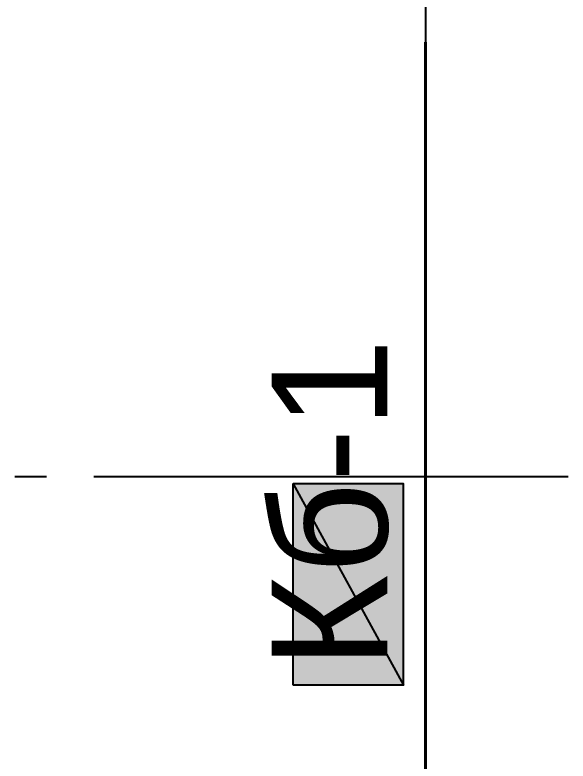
# Model space of a CAD drawing. Extents: x 8 to 21351, y 0 to 420.
# Drawn here: x 15919.01 to 15936.52, y 194.32 to 217.92 of the extents above; entities that cross this region are included whole.
import ezdxf

# ---------------------------------------------------------------- set-up
doc = ezdxf.new("R2010")
doc.units = 0
doc.styles.add('TEYPDFCAD_TEXT', font='arial.ttf')

msp = doc.modelspace()

# ---------------------------------------------------------------- hatches: boundary and pattern name
at = {"true_color": 0xffffff}
h = msp.add_hatch(color=0, dxfattribs=at)
h.paths.add_polyline_path([(15927.819, 196.723), (15927.819, 203.094), (15931.311, 196.723)])
h.paths.add_polyline_path([(15927.819, 203.094), (15931.311, 196.723), (15931.311, 203.094)])

# ---------------------------------------------------------------- linework, layer by layer
at = {"lineweight": 25}
for p, q in [((15932.01, 221.911), (15932.01, 201.909)), ((15920.008, 203.306), (15919.013, 203.306)), ((15936.518, 203.306), (15921.511, 203.306)), ((15932.01, 200.406), (15932.01, 199.411)), ((15932.01, 197.908), (15932.01, 177.906))]:
    msp.add_line(p, q, dxfattribs=at)
at = {"color": 7, "lineweight": 40}
msp.add_line((15932.01, 217.064), (15932.01, 174.561), dxfattribs=at)
at = {"color": 0, "lineweight": 0, "true_color": 0xffffff}
msp.add_line((15931.311, 196.723), (15931.311, 203.094), dxfattribs=at)
at = {"color": 0, "true_color": 0xffffff}
for points in [[(15927.819, 196.723), (15927.819, 203.094), (15931.311, 196.723)], [(15927.819, 203.094), (15931.311, 196.723), (15931.311, 203.094)]]:
    msp.add_lwpolyline(points, close=True, dxfattribs=at)

# ---------------------------------------------------------------- texts
at = {"color": 7, "style": 'TEYPDFCAD_TEXT'}
msp.add_text('Кб-1', height=3.6618, rotation=90, dxfattribs=at).set_placement((15930.803, 197.231))

doc.saveas('drawing.dxf')
